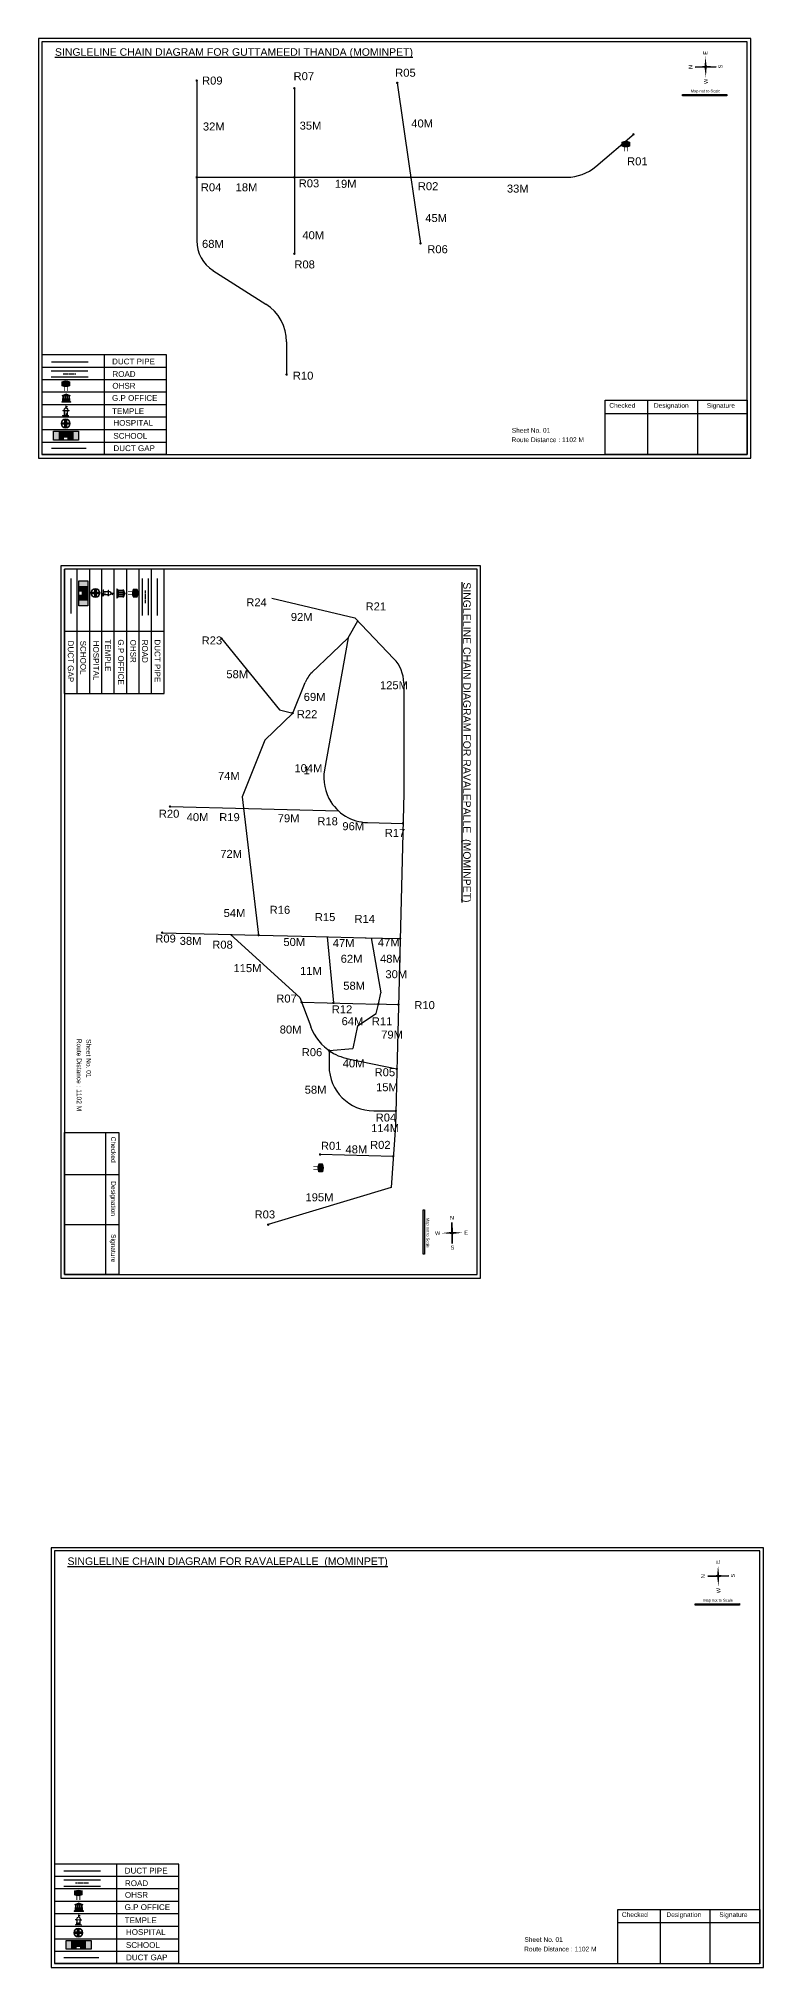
# Model space of a CAD drawing. Header units: inches. Extents: x -117 to 51867, y -12715 to 3423.
# Drawn here: x 15173 to 16079, y -12715 to -10304 of the extents above; entities that cross this region are included whole.
import ezdxf

# ---------------------------------------------------------------- set-up
doc = ezdxf.new("R2010")
doc.units = ezdxf.units.IN
doc.header["$MEASUREMENT"] = 0
doc.linetypes.add('DASHEDX2', pattern=[1.5, 1, -0.5])
for name, color, linetype in [('LANDMARK', 7, 'Continuous'), ('OHT', 7, 'Continuous'), ('pipe', 5, 'Continuous')]:
    doc.layers.add(name, color=color, linetype=linetype)
doc.styles.get("Standard").update_dxf_attribs({"font": 'arial.ttf'})

# ---------------------------------------------------------------- blocks, each defined once
blk = doc.blocks.new('OHT')
at = {"linetype": 'Continuous', "lineweight": 0, "true_color": 0x0ffffc}
blk.add_hatch(color=4, dxfattribs=at).paths.add_polyline_path([(0.01, 1), (0, 1, 0.101323), (-0.4, 0.92), (-0.4, 0.52, 0.194075), (0.4, 0.52), (0.4, 0.92, 0.097877)])
at = {"color": 4, "linetype": 'Continuous', "lineweight": 0, "true_color": 0x0ffffc, "flags": 128}
for points in [[(-0.4, 0.52), (-0.4, 0.92)], [(0.4, 0.52), (0.4, 0.92)]]:
    blk.add_lwpolyline(points, dxfattribs=at)
at = {"color": 4, "linetype": 'Continuous', "lineweight": 0, "true_color": 0x0ffffc, "const_width": 0.075, "flags": 128}
for points in [[(-0.15, 0), (-0.15, 0.48)], [(0.15, 0), (0.15, 0.47)]]:
    blk.add_lwpolyline(points, dxfattribs=at)
at = {"color": 4, "linetype": 'Continuous', "lineweight": 0, "true_color": 0x0ffffc}
for centre, radius, start, end in [((0.01, -0.02), 1.02, 67.3109, 113.4711), ((0, 1.51), 1.07, 247.7682, 291.7007)]:
    blk.add_arc(centre, radius, start, end, dxfattribs=at)
blk = doc.blocks.new('Government_Office')
at = {"linetype": 'Continuous', "lineweight": 0, "true_color": 0xff0000}
for points in [[(-0.5, 0.05), (0.5, 0.05), (0.5, 0), (-0.5, 0)], [(-0.45, 0.08), (-0.45, 0.12), (0.45, 0.12), (0.45, 0.08)], [(-0.4, 0.14), (-0.4, 0.18), (0.4, 0.18), (0.4, 0.14)]]:
    blk.add_hatch(color=1, dxfattribs=at).paths.add_polyline_path(points)
h = blk.add_hatch(color=1, dxfattribs=at)
h.paths.add_polyline_path([(0.44, 0.72), (0.45, 0.75), (0, 0.93), (-0.45, 0.75), (-0.44, 0.72)])
h.paths.add_polyline_path([(0.36, 0.75), (-0.36, 0.75), (0, 0.9)], flags=16)
h.paths.add_polyline_path([(0, 0.78, -1), (0, 0.87, -1)], flags=0)
h = blk.add_hatch(color=1, dxfattribs=at)
edge = h.paths.add_edge_path()
edge.add_line((-0.27, 0.2), (-0.3, 0.68))
edge.add_line((-0.3, 0.68), (-0.29, 0.68))
edge.add_arc((-0.28, 0.69), 0.0176, 225.304, 441.5659)
edge.add_line((-0.28, 0.7), (-0.39, 0.7))
edge.add_arc((-0.39, 0.69), 0.0176, 98.4341, 314.696)
edge.add_line((-0.38, 0.68), (-0.37, 0.68))
edge.add_line((-0.37, 0.68), (-0.4, 0.2))
edge.add_line((-0.4, 0.2), (-0.27, 0.2))
h = blk.add_hatch(color=1, dxfattribs=at)
edge = h.paths.add_edge_path()
edge.add_line((-0.05, 0.2), (-0.07, 0.68))
edge.add_line((-0.07, 0.68), (-0.07, 0.68))
edge.add_arc((-0.05, 0.69), 0.0176, 225.304, 441.5659)
edge.add_line((-0.05, 0.7), (-0.17, 0.7))
edge.add_arc((-0.17, 0.69), 0.0176, 98.4341, 314.696)
edge.add_line((-0.16, 0.68), (-0.15, 0.68))
edge.add_line((-0.15, 0.68), (-0.18, 0.2))
edge.add_line((-0.18, 0.2), (-0.05, 0.2))
h = blk.add_hatch(color=1, dxfattribs=at)
edge = h.paths.add_edge_path()
edge.add_arc((0, 0.83), 0.0467, 90, 270)
edge.add_arc((0, 0.83), 0.0467, 270, 450)
h = blk.add_hatch(color=1, dxfattribs=at)
edge = h.paths.add_edge_path()
edge.add_line((0.18, 0.2), (0.15, 0.68))
edge.add_line((0.15, 0.68), (0.16, 0.68))
edge.add_arc((0.17, 0.69), 0.0176, 225.304, 441.5659)
edge.add_line((0.17, 0.7), (0.05, 0.7))
edge.add_arc((0.05, 0.69), 0.0176, 98.4341, 314.696)
edge.add_line((0.07, 0.68), (0.07, 0.68))
edge.add_line((0.07, 0.68), (0.05, 0.2))
edge.add_line((0.05, 0.2), (0.18, 0.2))
h = blk.add_hatch(color=1, dxfattribs=at)
edge = h.paths.add_edge_path()
edge.add_line((0.4, 0.2), (0.37, 0.68))
edge.add_line((0.37, 0.68), (0.38, 0.68))
edge.add_arc((0.39, 0.69), 0.0176, 225.304, 441.5659)
edge.add_line((0.4, 0.7), (0.28, 0.7))
edge.add_arc((0.28, 0.69), 0.0176, 98.4341, 314.696)
edge.add_line((0.29, 0.68), (0.3, 0.68))
edge.add_line((0.3, 0.68), (0.27, 0.2))
edge.add_line((0.27, 0.2), (0.4, 0.2))
at = {"color": 1, "linetype": 'Continuous', "lineweight": 0, "true_color": 0xff0000, "flags": 128}
for points in [[(-0.5, 0.05), (0.5, 0.05), (0.5, 0), (-0.5, 0)], [(-0.45, 0.75), (-0.44, 0.72), (0.44, 0.72), (0.45, 0.75), (0, 0.93)], [(-0.45, 0.08), (-0.45, 0.12), (0.45, 0.12), (0.45, 0.08)], [(-0.4, 0.14), (-0.4, 0.18), (0.4, 0.18), (0.4, 0.14)], [(-0.36, 0.75), (0.36, 0.75), (0, 0.9)]]:
    blk.add_lwpolyline(points, close=True, dxfattribs=at)
for points in [[(-0.27, 0.2), (-0.3, 0.68), (-0.29, 0.68, 1.379694), (-0.28, 0.7), (-0.39, 0.7, 1.379694), (-0.38, 0.68), (-0.37, 0.68), (-0.4, 0.2)], [(-0.05, 0.2), (-0.07, 0.68), (-0.07, 0.68, 1.379694), (-0.05, 0.7), (-0.17, 0.7, 1.379694), (-0.16, 0.68), (-0.15, 0.68), (-0.18, 0.2)], [(0, 0.87, 1), (0, 0.78, 1)], [(0.18, 0.2), (0.15, 0.68), (0.16, 0.68, 1.379694), (0.17, 0.7), (0.05, 0.7, 1.379694), (0.07, 0.68), (0.07, 0.68), (0.05, 0.2)], [(0.4, 0.2), (0.37, 0.68), (0.38, 0.68, 1.379694), (0.4, 0.7), (0.28, 0.7, 1.379694), (0.29, 0.68), (0.3, 0.68), (0.27, 0.2)]]:
    blk.add_lwpolyline(points, format="xyb", close=True, dxfattribs=at)
blk = doc.blocks.new('Temple')
at = {"linetype": 'Continuous', "lineweight": 0, "true_color": 0xff0000}
h = blk.add_hatch(color=1, dxfattribs=at)
edge = h.paths.add_edge_path()
edge.add_line((0.17, 0.49), (0.22, 0.49))
edge.add_line((0.22, 0.49), (0.22, 0.5))
edge.add_line((0.22, 0.5), (0.31, 0.5))
edge.add_line((0.31, 0.5), (0.31, 0.53))
edge.add_line((0.31, 0.53), (0.26, 0.53))
edge.add_line((0.26, 0.53), (0.26, 0.54))
edge.add_line((0.26, 0.54), (0.2, 0.54))
edge.add_spline(control_points=[(0.2, 0.54), (0.2, 0.59), (0.19, 0.64), (0.14, 0.74), (0.09, 0.79), (0.03, 0.8), (0.02, 0.81), (0.01, 0.81)], knot_values=[4.712389, 4.712389, 4.712389, 4.712389, 5.278166, 5.278166, 6.117402, 6.117402, 6.223801, 6.223801, 6.223801, 6.223801], degree=3, periodic=0)
edge.add_line((0.01, 0.81), (0.01, 0.79))
edge.add_line((0.01, 0.79), (-0.01, 0.79))
edge.add_line((-0.01, 0.79), (-0.01, 0.81))
edge.add_spline(control_points=[(-0.01, 0.81), (-0.05, 0.8), (-0.1, 0.78), (-0.17, 0.7), (-0.2, 0.63), (-0.2, 0.55), (-0.2, 0.55), (-0.2, 0.54)], knot_values=[6.343965, 6.343965, 6.343965, 6.343965, 6.956638, 6.956638, 7.795874, 7.795874, 7.853982, 7.853982, 7.853982, 7.853982], degree=3, periodic=0)
edge.add_line((-0.2, 0.54), (-0.26, 0.54))
edge.add_line((-0.26, 0.54), (-0.26, 0.53))
edge.add_line((-0.26, 0.53), (-0.31, 0.53))
edge.add_line((-0.31, 0.53), (-0.31, 0.5))
edge.add_line((-0.31, 0.5), (-0.22, 0.5))
edge.add_line((-0.22, 0.5), (-0.22, 0.49))
edge.add_line((-0.22, 0.49), (-0.17, 0.49))
edge.add_line((-0.17, 0.49), (-0.17, 0.07))
edge.add_arc((-0.2, 0.07), 0.03, -90, 0, ccw=False)
edge.add_line((-0.2, 0.04), (-0.26, 0.04))
edge.add_line((-0.26, 0.04), (-0.26, 0.03))
edge.add_line((-0.26, 0.03), (-0.31, 0.03))
edge.add_line((-0.31, 0.03), (-0.31, 0))
edge.add_line((-0.31, 0), (0.31, 0))
edge.add_line((0.31, 0), (0.31, 0.03))
edge.add_line((0.31, 0.03), (0.26, 0.03))
edge.add_line((0.26, 0.03), (0.26, 0.04))
edge.add_line((0.26, 0.04), (0.2, 0.04))
edge.add_arc((0.2, 0.07), 0.03, 180, 270, ccw=False)
edge.add_line((0.17, 0.07), (0.17, 0.49))
h.paths.add_polyline_path([(0.12, 0.07, -0.414214), (0.1, 0.04), (0.05, 0.04), (0.05, 0.03), (-0.05, 0.03), (-0.05, 0.04), (-0.1, 0.04, -0.414214), (-0.12, 0.07), (-0.12, 0.5), (0.12, 0.5)], flags=16)
edge = h.paths.add_edge_path(flags=16)
edge.add_ellipse((0, 0.54), major_axis=(0, 0.242), ratio=0.722808, start_angle=270, end_angle=450, ccw=False)
edge.add_line((0.17, 0.54), (-0.17, 0.54))
h.paths.add_polyline_path([(0.01, 0.23), (0.01, 0.07), (-0.01, 0.07), (-0.01, 0.23)], flags=0)
at = {"linetype": 'Continuous', "lineweight": 0, "true_color": 0xe66000}
blk.add_hatch(color=32, dxfattribs=at).paths.add_polyline_path([(-0.01, 1), (0.15, 0.93), (0, 0.85)])
at = {"linetype": 'Continuous', "lineweight": 0, "true_color": 0xff0000}
h = blk.add_hatch(color=1, dxfattribs=at)
edge = h.paths.add_edge_path()
edge.add_line((0.01, 0.86), (0, 0.85))
edge.add_line((0, 0.85), (0, 0.93))
edge.add_line((0, 0.93), (-0.01, 0.93))
edge.add_line((-0.01, 0.93), (-0.01, 0.81))
edge.add_spline(control_points=[(-0.01, 0.81), (0, 0.81), (0, 0.81), (0.01, 0.81)], knot_values=[6.223801, 6.223801, 6.223801, 6.223801, 6.343965, 6.343965, 6.343965, 6.343965], degree=3, periodic=0)
edge.add_line((0.01, 0.81), (0.01, 0.86))
h = blk.add_hatch(color=1, dxfattribs=at)
edge = h.paths.add_edge_path()
edge.add_line((0.01, 0.79), (0.01, 0.81))
edge.add_spline(control_points=[(0.01, 0.81), (0, 0.81), (0, 0.81), (-0.01, 0.81)], knot_values=[6.223801, 6.223801, 6.223801, 6.223801, 6.343965, 6.343965, 6.343965, 6.343965], degree=3, periodic=0)
edge.add_line((-0.01, 0.81), (-0.01, 0.79))
edge.add_line((-0.01, 0.79), (0.01, 0.79))
at = {"color": 1, "linetype": 'Continuous', "lineweight": 0, "true_color": 0xff0000, "flags": 128}
blk.add_lwpolyline([(0.2, 0.54), (0.26, 0.54), (0.26, 0.53), (0.31, 0.53), (0.31, 0.5), (0.22, 0.5), (0.22, 0.49), (0.17, 0.49), (0.17, 0.07, 0.414214), (0.2, 0.04), (0.26, 0.04), (0.26, 0.03), (0.31, 0.03), (0.31, 0), (-0.31, 0), (-0.31, 0.03), (-0.26, 0.03), (-0.26, 0.04), (-0.2, 0.04, 0.414214), (-0.17, 0.07), (-0.17, 0.49), (-0.22, 0.49), (-0.22, 0.5), (-0.31, 0.5), (-0.31, 0.53), (-0.26, 0.53), (-0.26, 0.54), (-0.2, 0.54)], format="xyb", dxfattribs=at)
blk.add_lwpolyline([(-0.17, 0.54), (0.17, 0.54)], dxfattribs=at)
blk.add_lwpolyline([(0.12, 0.5), (0.12, 0.07, -0.414214), (0.1, 0.04), (0.05, 0.04), (0.05, 0.03), (-0.05, 0.03), (-0.05, 0.04), (-0.1, 0.04, -0.414214), (-0.12, 0.07), (-0.12, 0.5)], format="xyb", close=True, dxfattribs=at)
at = {"color": 32, "linetype": 'Continuous', "lineweight": 0, "true_color": 0xe66000, "flags": 128}
blk.add_lwpolyline([(-0.01, 1), (0.15, 0.93), (0, 0.85), (-0.01, 1)], dxfattribs=at)
at = {"color": 1, "linetype": 'Continuous', "lineweight": 0, "true_color": 0xff0000, "flags": 128}
for points in [[(0.01, 0.93), (-0.01, 0.93), (-0.01, 0.79), (0.01, 0.79)], [(0.01, 0.23), (-0.01, 0.23), (-0.01, 0.07), (0.01, 0.07)]]:
    blk.add_lwpolyline(points, close=True, dxfattribs=at)
at = {"color": 1, "linetype": 'Continuous', "lineweight": 0, "true_color": 0xff0000}
blk.add_ellipse((0, 0.54), major_axis=(0, 0.242), ratio=0.722808, start_param=4.712389, end_param=7.853982, dxfattribs=at)
blk.add_open_spline([(0.2, 0.54), (0.2, 0.59), (0.19, 0.64), (0.14, 0.74), (0.09, 0.79), (-0.02, 0.82), (-0.08, 0.79), (-0.17, 0.7), (-0.2, 0.63), (-0.2, 0.55), (-0.2, 0.55), (-0.2, 0.54)], degree=3, knots=[4.712389, 4.712389, 4.712389, 4.712389, 5.278166, 5.278166, 6.117402, 6.117402, 6.956638, 6.956638, 7.795874, 7.795874, 7.853982, 7.853982, 7.853982, 7.853982], dxfattribs=at)
blk = doc.blocks.new('*U64')
at = {"color": 0, "linetype": 'DASHEDX2', "transparency": 16777216}
blk.add_line((-8.2, 0), (8, 0), dxfattribs=at)
blk = doc.blocks.new('Hospital')
at = {"linetype": 'Continuous', "lineweight": 0, "true_color": 0x000000}
h = blk.add_hatch(color=18, dxfattribs=at)
h.paths.add_polyline_path([(-0.5, 0, 1), (0.5, 0, 1)])
h.paths.add_polyline_path([(0.45, 0, -1), (-0.45, 0, -1)], flags=16)
at = {"linetype": 'Continuous', "true_color": 0xff0000}
blk.add_hatch(color=1, dxfattribs=at).paths.add_polyline_path([(-0.39, 0.08), (-0.08, 0.08), (-0.08, 0.39), (0.08, 0.39), (0.08, 0.08), (0.39, 0.08), (0.39, -0.08), (0.08, -0.08), (0.08, -0.39), (-0.08, -0.39), (-0.08, -0.08), (-0.39, -0.08)])
at = {"color": 1, "linetype": 'Continuous', "true_color": 0xff0000, "flags": 128}
blk.add_lwpolyline([(-0.39, 0.08), (-0.08, 0.08), (-0.08, 0.39), (0.08, 0.39), (0.08, 0.08), (0.39, 0.08), (0.39, -0.08), (0.08, -0.08), (0.08, -0.39), (-0.08, -0.39), (-0.08, -0.08), (-0.39, -0.08)], close=True, dxfattribs=at)
at = {"color": 18, "linetype": 'Continuous', "lineweight": 0, "true_color": 0x000000}
for radius in [0.5, 0.446]:
    blk.add_circle((0, 0), radius, dxfattribs=at)
blk = doc.blocks.new('*U56')
at = {"color": 0, "linetype": 'DASHEDX2', "transparency": 16777216}
blk.add_line((0, 8.2), (0, -8), dxfattribs=at)
blk = doc.blocks.new('*U115')
at = {"color": 0, "linetype": 'DASHEDX2', "transparency": 16777216}
blk.add_line((-8.2, 0), (8, 0), dxfattribs=at)

msp = doc.modelspace()

# ---------------------------------------------------------------- hatches: boundary and pattern name
at = {"ltscale": 0.5}
h = msp.add_hatch(color=5, dxfattribs=at)
h.dxf.hatch_style = 1
h.paths.add_polyline_path([(15372.2, -10356.3, 1), (15369.1, -10356.3, 1)])
h = msp.add_hatch(color=5, dxfattribs=at)
h.dxf.hatch_style = 1
h.paths.add_polyline_path([(15494.2, -10365.9, 1), (15491.1, -10365.9, 1)])
h = msp.add_hatch(color=5, dxfattribs=at)
h.dxf.hatch_style = 1
h.paths.add_polyline_path([(15622.9, -10359.2, 1), (15619.7, -10359.2, 1)])
at = {"true_color": 0x0093dd}
h = msp.add_hatch(color=142, dxfattribs=at)
h.dxf.hatch_style = 1
h.paths.add_polyline_path([(15977.8, -10373.7), (15977.8, -10375.5), (16033.3, -10375.4), (16033.3, -10373.6)])
at = {"ltscale": 0.5}
h = msp.add_hatch(color=5, dxfattribs=at)
h.dxf.hatch_style = 1
h.paths.add_polyline_path([(15918, -10423.5, 1), (15914.9, -10423.5, 1)])
h = msp.add_hatch(color=5, dxfattribs=at)
h.dxf.hatch_style = 1
h.paths.add_polyline_path([(15372.2, -10477.2, 1), (15369.1, -10477.2, 1)])
h = msp.add_hatch(color=5, dxfattribs=at)
h.dxf.hatch_style = 1
h.paths.add_polyline_path([(15494.2, -10477.2, 1), (15491.1, -10477.2, 1)])
h = msp.add_hatch(color=5, dxfattribs=at)
h.dxf.hatch_style = 1
h.paths.add_polyline_path([(15639.9, -10477.2, 1), (15636.8, -10477.2, 1)])
h = msp.add_hatch(color=5, dxfattribs=at)
h.dxf.hatch_style = 1
h.paths.add_polyline_path([(15651.9, -10559.8, 1), (15648.8, -10559.8, 1)])
h = msp.add_hatch(color=5, dxfattribs=at)
h.dxf.hatch_style = 1
h.paths.add_polyline_path([(15494.2, -10572.8, 1), (15491.1, -10572.8, 1)])
h = msp.add_hatch(color=5, dxfattribs=at)
h.dxf.hatch_style = 1
h.paths.add_polyline_path([(15484.5, -10723.7, 1), (15481.4, -10723.7, 1)])
at = {"true_color": 0xc8c92d}
h = msp.add_hatch(color=52, dxfattribs=at)
h.dxf.hatch_style = 1
h.paths.add_polyline_path([(15198, -10794.6), (15191.8, -10794.6), (15191.8, -10805.7), (15198, -10805.7)])
h.paths.add_polyline_path([(15222.8, -10794.6), (15216.7, -10794.6), (15216.7, -10805.7), (15222.8, -10805.7)])
at = {"true_color": 0x293189}
h = msp.add_hatch(color=177, dxfattribs=at)
h.dxf.hatch_style = 1
h.paths.add_polyline_path([(15216.7, -10794.6), (15198, -10794.6), (15198, -10805.7), (15205, -10805.7), (15205, -10802.1), (15208.9, -10802.1), (15208.9, -10805.7), (15216.7, -10805.7)])
h.paths.add_polyline_path([(15200.7, -10797.1), (15199.3, -10797.1), (15199.3, -10795.8), (15200.7, -10795.8)], flags=16)
h.paths.add_polyline_path([(15213.5, -10797.1), (15213.5, -10795.8), (15214.9, -10795.8), (15214.9, -10797.1)], flags=16)
at = {"true_color": 0xc8c92d}
h = msp.add_hatch(color=52, dxfattribs=at)
h.dxf.hatch_style = 1
h.paths.add_polyline_path([(15234.4, -10987.8), (15234.4, -10981.7), (15223.3, -10981.7), (15223.3, -10987.8)])
h.paths.add_polyline_path([(15234.4, -11012.7), (15234.4, -11006.5), (15223.3, -11006.5), (15223.3, -11012.7)])
at = {"true_color": 0x293189}
h = msp.add_hatch(color=177, dxfattribs=at)
h.dxf.hatch_style = 1
h.paths.add_polyline_path([(15234.4, -11006.5), (15234.4, -10987.8), (15223.3, -10987.8), (15223.3, -10994.9), (15226.9, -10994.9), (15226.9, -10998.7), (15223.3, -10998.7), (15223.3, -11006.5)])
h.paths.add_polyline_path([(15231.9, -10990.5), (15231.9, -10989.1), (15233.2, -10989.1), (15233.2, -10990.5)], flags=16)
h.paths.add_polyline_path([(15231.9, -11003.4), (15233.2, -11003.4), (15233.2, -11004.8), (15231.9, -11004.8)], flags=16)
at = {"ltscale": 0.5}
h = msp.add_hatch(color=5, dxfattribs=at)
h.dxf.hatch_style = 1
h.paths.add_polyline_path([(15403.2, -11053.7, 1), (15400.1, -11053.7, 1)])
h = msp.add_hatch(color=5, dxfattribs=at)
h.dxf.hatch_style = 1
h.paths.add_polyline_path([(15492.1, -11146.8, 1), (15489, -11146.8, 1)])
h = msp.add_hatch(color=5, dxfattribs=at)
h.dxf.hatch_style = 1
h.paths.add_polyline_path([(15338.8, -11263.7, 1), (15335.7, -11263.7, 1)])
h = msp.add_hatch(color=5, dxfattribs=at)
h.dxf.hatch_style = 1
h.paths.add_polyline_path([(15629.9, -11284.7, 1), (15626.8, -11284.7, 1)])
h = msp.add_hatch(color=5, dxfattribs=at)
h.dxf.hatch_style = 1
h.paths.add_polyline_path([(15329, -11421.3, 1), (15325.9, -11421.3, 1)])
h = msp.add_hatch(color=5, dxfattribs=at)
h.dxf.hatch_style = 1
h.paths.add_polyline_path([(15449.5, -11424.3, 1), (15446.4, -11424.3, 1)])
h = msp.add_hatch(color=5, dxfattribs=at)
h.dxf.hatch_style = 1
h.paths.add_polyline_path([(15626.4, -11428.7, 1), (15623.3, -11428.7, 1)])
h = msp.add_hatch(color=5, dxfattribs=at)
h.dxf.hatch_style = 1
h.paths.add_polyline_path([(15503.2, -11508.1, 1), (15500.1, -11508.1, 1)])
h = msp.add_hatch(color=5, dxfattribs=at)
h.dxf.hatch_style = 1
h.paths.add_polyline_path([(15543, -11509.1, 1), (15539.9, -11509.1, 1)])
h = msp.add_hatch(color=5, dxfattribs=at)
h.dxf.hatch_style = 1
h.paths.add_polyline_path([(15599.2, -11510.5, 1), (15596.1, -11510.5, 1)])
h = msp.add_hatch(color=5, dxfattribs=at)
h.dxf.hatch_style = 1
h.paths.add_polyline_path([(15624.3, -11511.1, 1), (15621.2, -11511.1, 1)])
h = msp.add_hatch(color=5, dxfattribs=at)
h.dxf.hatch_style = 1
h.paths.add_polyline_path([(15537.6, -11568.6, 1), (15534.5, -11568.6, 1)])
h = msp.add_hatch(color=5, dxfattribs=at)
h.dxf.hatch_style = 1
h.paths.add_polyline_path([(15622.3, -11591.5, 1), (15619.2, -11591.5, 1)])
h = msp.add_hatch(color=5, dxfattribs=at)
h.dxf.hatch_style = 1
h.paths.add_polyline_path([(15621, -11644, 1), (15617.9, -11644, 1)])
h = msp.add_hatch(color=5, dxfattribs=at)
h.dxf.hatch_style = 1
h.paths.add_polyline_path([(15526.4, -11698.5, 1), (15523.3, -11698.5, 1)])
h = msp.add_hatch(color=5, dxfattribs=at)
h.dxf.hatch_style = 1
h.paths.add_polyline_path([(15617.8, -11700.9, 1), (15614.7, -11700.9, 1)])
h = msp.add_hatch(color=5, dxfattribs=at)
h.dxf.hatch_style = 1
h.paths.add_polyline_path([(15461.5, -11786.2, 1), (15458.4, -11786.2, 1)])
at = {"true_color": 0x0093dd}
h = msp.add_hatch(color=142, dxfattribs=at)
h.dxf.hatch_style = 1
h.paths.add_polyline_path([(15655.3, -11767.7), (15653.5, -11767.7), (15653.6, -11823.2), (15655.5, -11823.2)])
h = msp.add_hatch(color=142, dxfattribs=at)
h.dxf.hatch_style = 1
h.paths.add_polyline_path([(15993.5, -12259.9), (15993.5, -12261.7), (16049, -12261.6), (16049, -12259.8)])
at = {"true_color": 0xc8c92d}
h = msp.add_hatch(color=52, dxfattribs=at)
h.dxf.hatch_style = 1
h.paths.add_polyline_path([(15213.7, -12680.8), (15207.5, -12680.8), (15207.5, -12691.9), (15213.7, -12691.9)])
h.paths.add_polyline_path([(15238.6, -12680.8), (15232.4, -12680.8), (15232.4, -12691.9), (15238.6, -12691.9)])
at = {"true_color": 0x293189}
h = msp.add_hatch(color=177, dxfattribs=at)
h.dxf.hatch_style = 1
h.paths.add_polyline_path([(15232.4, -12680.8), (15213.7, -12680.8), (15213.7, -12691.9), (15220.7, -12691.9), (15220.7, -12688.3), (15224.6, -12688.3), (15224.6, -12691.9), (15232.4, -12691.9)])
h.paths.add_polyline_path([(15216.4, -12683.3), (15215, -12683.3), (15215, -12682), (15216.4, -12682)], flags=16)
h.paths.add_polyline_path([(15229.3, -12683.3), (15229.3, -12682), (15230.6, -12682), (15230.6, -12683.3)], flags=16)

# ---------------------------------------------------------------- linework, layer by layer
for p, q in [((16019.9, -10339), (15993.6, -10339.5)), ((15993.6, -10339.5), (16019.9, -10339)), ((16019.9, -10339), (15993.6, -10339.5)), ((16006.7, -10339.2), (16019.9, -10339)), ((15177.1, -10699.2), (15177.1, -10822.4)), ((15254.9, -10699.2), (15254.9, -10823.6)), ((15332.7, -10714.7), (15177.1, -10714.7)), ((15188.8, -10719), (15234.7, -10719)), ((15188.8, -10726.6), (15234.9, -10726.6)), ((15332.7, -10730.3), (15177.1, -10730.3)), ((15332.7, -10745.9), (15177.1, -10745.9)), ((15332.7, -10761.4), (15177.1, -10761.4)), ((15332.7, -10777), (15177.1, -10777)), ((15177.1, -10792.5), (15332.7, -10792.5)), ((15177.1, -10808.1), (15332.7, -10808.1)), ((15177.1, -10822.4), (15177.1, -10823.6)), ((15177.1, -10822.6), (15177.1, -10823.6)), ((15332.7, -10823.6), (15177.1, -10823.6)), ((15205.4, -11122.5), (15205.4, -10967)), ((15206.6, -10967), (15205.4, -10967)), ((15206.4, -10967), (15205.4, -10967)), ((15329.8, -10967), (15206.6, -10967)), ((15221, -10967), (15221, -11122.5)), ((15236.5, -10967), (15236.5, -11122.5)), ((15252.1, -11122.5), (15252.1, -10967)), ((15267.6, -11122.5), (15267.6, -10967)), ((15283.2, -11122.5), (15283.2, -10967)), ((15298.7, -11122.5), (15298.7, -10967)), ((15314.3, -11122.5), (15314.3, -10967)), ((15302.5, -10978.7), (15302.5, -11024.8)), ((15310, -10978.7), (15310, -11024.5)), ((15329.8, -11044.8), (15205.4, -11044.8)), ((15616.3, -11700.9), (15616.3, -11700.9)), ((15690, -11809.7), (15689.6, -11783.4)), ((15689.6, -11783.4), (15690, -11809.7)), ((15690, -11809.7), (15689.6, -11783.4)), ((15689.8, -11796.6), (15690, -11809.7)), ((16035.6, -12225.2), (16009.3, -12225.7)), ((16009.3, -12225.7), (16035.6, -12225.2)), ((16035.6, -12225.2), (16009.3, -12225.7)), ((16022.5, -12225.4), (16035.6, -12225.2)), ((15192.9, -12585.4), (15192.9, -12708.6)), ((15348.4, -12601), (15192.9, -12601)), ((15204.5, -12605.2), (15250.4, -12605.2)), ((15270.6, -12585.4), (15270.6, -12709.8)), ((15348.4, -12616.5), (15192.9, -12616.5)), ((15348.4, -12632.1), (15192.9, -12632.1)), ((15204.5, -12612.8), (15250.6, -12612.8)), ((15348.4, -12647.6), (15192.9, -12647.6)), ((15348.4, -12663.2), (15192.9, -12663.2)), ((15192.9, -12678.7), (15348.4, -12678.7)), ((15192.9, -12694.3), (15348.4, -12694.3)), ((15192.9, -12708.6), (15192.9, -12709.8)), ((15192.9, -12708.9), (15192.9, -12709.8)), ((15348.4, -12709.8), (15192.9, -12709.8))]:
    msp.add_line(p, q)
at = {"color": 1}
for p, q in [((15993.6, -10339.5), (16006.7, -10339.2)), ((15689.6, -11783.4), (15689.8, -11796.6)), ((16009.3, -12225.7), (16022.4, -12225.4))]:
    msp.add_line(p, q, dxfattribs=at)
at = {"color": 242, "true_color": 0xcd2027}
for p, q in [((15881.2, -10772.2), (16058.5, -10772.2)), ((15934.2, -10755.8), (15934.2, -10823.7)), ((15996.4, -10755.8), (15996.4, -10823.7)), ((15256.8, -11671.1), (15256.8, -11848.3)), ((15273.3, -11724.1), (15205.4, -11724.1)), ((15273.3, -11786.3), (15205.4, -11786.3)), ((15949.9, -12642), (15949.9, -12709.9)), ((16012.1, -12642), (16012.1, -12709.9)), ((15897, -12658.4), (16074.2, -12658.4))]:
    msp.add_line(p, q, dxfattribs=at)
for points in [[(15173, -10303.8), (15173, -10828.3), (16063.2, -10828.3), (16063.2, -10303.8)], [(15177.1, -10307.8), (15177.1, -10823.6), (16058.5, -10823.6), (16058.5, -10307.8)], [(15222.9, -10794.6), (15222.9, -10805.7), (15191.8, -10805.7), (15191.8, -10794.6)], [(15200.7, -10795.8), (15200.7, -10797.1), (15199.3, -10797.1), (15199.3, -10795.8)], [(15213.5, -10797.1), (15213.5, -10795.8), (15214.9, -10795.8), (15214.9, -10797.1)], [(15725.2, -10962.9), (15200.7, -10962.9), (15200.7, -11853), (15725.2, -11853)], [(15721.2, -10967), (15205.4, -10967), (15205.4, -11848.3), (15721.2, -11848.3)], [(15234.4, -11012.8), (15223.3, -11012.8), (15223.3, -10981.7), (15234.4, -10981.7)], [(15233.2, -10990.5), (15231.9, -10990.5), (15231.9, -10989.1), (15233.2, -10989.1)], [(15231.9, -11003.4), (15233.2, -11003.4), (15233.2, -11004.8), (15231.9, -11004.8)], [(15188.7, -12190), (15188.7, -12714.5), (16078.9, -12714.5), (16078.9, -12190)], [(15192.9, -12194), (15192.9, -12709.8), (16074.2, -12709.8), (16074.2, -12194)], [(15238.6, -12680.8), (15238.6, -12691.9), (15207.5, -12691.9), (15207.5, -12680.8)], [(15216.4, -12682), (15216.4, -12683.3), (15215, -12683.3), (15215, -12682)], [(15229.3, -12683.3), (15229.3, -12682), (15230.6, -12682), (15230.6, -12683.3)]]:
    msp.add_lwpolyline(points, close=True)
at = {"color": 142, "true_color": 0x0093dd}
for points in [[(16033.3, -10375.4), (15977.8, -10375.5), (15977.8, -10373.7), (16033.3, -10373.6), (16033.3, -10375.4)], [(15653.6, -11823.2), (15653.5, -11767.7), (15655.3, -11767.7), (15655.5, -11823.2), (15653.6, -11823.2)], [(16049, -12261.6), (15993.5, -12261.7), (15993.5, -12259.9), (16049, -12259.8), (16049, -12261.6)]]:
    msp.add_lwpolyline(points, dxfattribs=at)
for points in [[(15332.7, -10823.6), (15332.7, -10699.2), (15177.1, -10699.2)], [(15203.7, -10805.7), (15203.7, -10801.6), (15210.2, -10801.6), (15210.2, -10805.7)], [(15205.4, -11122.5), (15329.8, -11122.5), (15329.8, -10967)], [(15223.3, -10993.5), (15227.4, -10993.5), (15227.4, -11000), (15223.3, -11000)], [(15348.4, -12709.8), (15348.4, -12585.4), (15192.9, -12585.4)], [(15219.4, -12691.9), (15219.4, -12687.8), (15225.9, -12687.8), (15225.9, -12691.9)]]:
    msp.add_lwpolyline(points)
at = {"color": 242, "true_color": 0xcd2027}
for points in [[(16058.5, -10823.7), (15881.2, -10823.7), (15881.2, -10755.8), (16058.5, -10755.8)], [(15205.4, -11848.3), (15205.4, -11671.1), (15273.3, -11671.1), (15273.3, -11848.3)], [(16074.2, -12709.9), (15897, -12709.9), (15897, -12642), (16074.2, -12642)]]:
    msp.add_lwpolyline(points, close=True, dxfattribs=at)
at = {"color": 1}
for points in [[(16006.8, -10340.5), (16006.7, -10337.7), (15993.6, -10339.5)], [(16006.8, -10340.5), (16006.7, -10337.7), (15993.6, -10339.5)], [(15688.5, -11796.6), (15691.3, -11796.6), (15689.6, -11783.4)], [(15688.5, -11796.6), (15691.3, -11796.6), (15689.6, -11783.4)], [(16022.5, -12226.7), (16022.4, -12223.9), (16009.3, -12225.7)], [(16022.5, -12226.7), (16022.4, -12223.9), (16009.3, -12225.7)]]:
    msp.add_solid(points, dxfattribs=at)
for points in [[(16008, -10339.2), (16005.2, -10339.2), (16006.5, -10326.1)], [(16008, -10339.2), (16005.2, -10339.2), (16006.5, -10326.1)], [(16008, -10339.2), (16005.2, -10339.2), (16006.9, -10352.4)], [(16008, -10339.2), (16005.2, -10339.2), (16006.9, -10352.4)], [(16006.8, -10340.5), (16006.7, -10337.7), (16019.9, -10339)], [(16006.8, -10340.5), (16006.7, -10337.7), (16019.9, -10339)], [(15689.8, -11797.9), (15689.8, -11795.1), (15676.7, -11796.8)], [(15689.8, -11797.9), (15689.8, -11795.1), (15676.7, -11796.8)], [(15688.5, -11796.6), (15691.3, -11796.6), (15690, -11809.7)], [(15688.5, -11796.6), (15691.3, -11796.6), (15690, -11809.7)], [(15689.8, -11797.9), (15689.8, -11795.1), (15703, -11796.3)], [(15689.8, -11797.9), (15689.8, -11795.1), (15703, -11796.3)], [(16023.7, -12225.4), (16020.9, -12225.4), (16022.2, -12212.3)], [(16023.7, -12225.4), (16020.9, -12225.4), (16022.2, -12212.3)], [(16023.7, -12225.4), (16020.9, -12225.4), (16022.7, -12238.6)], [(16023.7, -12225.4), (16020.9, -12225.4), (16022.7, -12238.6)], [(16022.5, -12226.7), (16022.4, -12223.9), (16035.6, -12225.2)], [(16022.5, -12226.7), (16022.4, -12223.9), (16035.6, -12225.2)]]:
    msp.add_solid(points)
at = {"layer": 'OHT', "color": 5}
for p, q in [((15189, -10707.7), (15234.9, -10707.7)), ((15321.4, -10978.8), (15321.4, -11024.7)), ((15204.7, -12593.9), (15250.6, -12593.9))]:
    msp.add_line(p, q, dxfattribs=at)
at = {"layer": 'OHT', "color": 1}
for p, q in [((15189, -10815.8), (15232.6, -10815.8)), ((15213.2, -10978.8), (15213.2, -11022.4)), ((15204.7, -12702.1), (15248.3, -12702.1))]:
    msp.add_line(p, q, dxfattribs=at)
at = {"layer": 'pipe'}
for p, q in [((15370.7, -10356.3), (15370.7, -10463.2)), ((15492.7, -10365.9), (15492.7, -10463.2)), ((15621.3, -10359.2), (15636.3, -10463.2)), ((15869.5, -10463.7), (15917.3, -10422.8)), ((15370.7, -10463.2), (15370.7, -10556.5)), ((15370.7, -10477.2), (15478.7, -10477.2)), ((15478.7, -10477.2), (15624.2, -10477.2)), ((15492.7, -10463.2), (15492.7, -10572.8)), ((15624.2, -10477.2), (15833.1, -10477.1)), ((15636.3, -10463.2), (15650.3, -10559.8)), ((15391, -10593.6), (15457.1, -10635.7)), ((15483, -10682.9), (15483, -10723.7)), ((15464.4, -11003.1), (15568.4, -11027.8)), ((15560, -11052.7), (15571.9, -11031.5)), ((15568.4, -11027.8), (15617.1, -11078.9)), ((15401.7, -11053.7), (15474.3, -11142.8)), ((15560, -11052.7), (15530.4, -11217.7)), ((15560, -11052.7), (15539.9, -11071.9)), ((15539.9, -11071.9), (15514.7, -11095.9)), ((15490.6, -11146.8), (15506.1, -11108.6)), ((15629.3, -11109.2), (15629.3, -11246.9)), ((15455.9, -11180.5), (15490.6, -11146.8)), ((15474.3, -11142.8), (15490.6, -11146.8)), ((15455.9, -11180.5), (15427.6, -11251.3)), ((15427.6, -11251.3), (15447.9, -11424.3)), ((15629.3, -11246.9), (15623.1, -11497.1)), ((15337.3, -11263.7), (15435.4, -11266.1)), ((15435.4, -11266.1), (15547.7, -11268.9)), ((15584.1, -11283.6), (15628.4, -11284.7)), ((15327.5, -11421.3), (15415, -11423.5)), ((15412.7, -11423.5), (15519.7, -11426.1)), ((15412.7, -11423.5), (15499.6, -11502.4)), ((15519.7, -11426.1), (15582.5, -11427.7)), ((15533.8, -11426.5), (15541.4, -11509.1)), ((15581.3, -11427.6), (15624.8, -11428.7)), ((15588.6, -11427.8), (15600.6, -11496.4)), ((15597.7, -11510.5), (15600.6, -11496.4)), ((15623.1, -11497.1), (15621.1, -11578.4)), ((15499.6, -11502.4), (15513.1, -11538.7)), ((15501.7, -11508.1), (15597.7, -11510.5)), ((15571.6, -11537.9), (15594.8, -11522.4)), ((15592.7, -11510.4), (15622.8, -11511.1)), ((15594.8, -11522.4), (15597.7, -11510.5)), ((15571.6, -11537.9), (15565.8, -11565.9)), ((15536.1, -11568.6), (15565.8, -11565.9)), ((15536.1, -11568.6), (15536.1, -11588)), ((15560.1, -11579), (15620.8, -11591.5)), ((15621.1, -11577.3), (15619.8, -11629.9)), ((15619.8, -11630), (15619, -11662.6)), ((15592.1, -11644), (15619.5, -11644)), ((15619, -11662.3), (15613.5, -11739.6)), ((15616.3, -11700.9), (15524.9, -11698.5)), ((15613.5, -11739.6), (15459.9, -11786.2))]:
    msp.add_line(p, q, dxfattribs=at)
for centre, radius, start, end in [((15833.1, -10421.1), 56, 270.0077, 310.5344), ((15414.7, -10556.5), 44, 180, 237.5023), ((15427, -10682.9), 56, 0, 57.5023), ((15585.3, -11109.2), 44, 0, 43.67), ((15539.6, -11122), 36, 133.67, 158.2356), ((15585.5, -11227.6), 56, 169.8452, 212.9875), ((15585.5, -11227.6), 56, 208.8806, 268.5819), ((15573, -11516.3), 64, 200.4392, 237.7406), ((15573, -11516.3), 64, 234.7276, 258.3371), ((15592.1, -11588), 56, 180, 270)]:
    msp.add_arc(centre, radius, start, end, dxfattribs=at)

# ---------------------------------------------------------------- block references
at = {"linetype": 'DASHEDX2'}
for name, p in [('*U64', (15211.8, -10722.8)), ('*U56', (15306.2, -11001.7)), ('*U115', (15227.5, -12609))]:
    msp.add_blockref(name, p, dxfattribs=at)
at = {"layer": 'LANDMARK'}
for name, p, xscale, yscale, zscale in [('Government_Office', (15207.6, -10758.3), 11.32114773247135, 11.32114773247135, 11.32114773247135), ('Hospital', (15206.9, -10784.9), 11.41772014427468, 11.41772014427468, 11.41772014427468), ('Government_Office', (15223.3, -12644.5), 11.32114773247135, 11.32114773247135, 11.32114773247135), ('Hospital', (15222.6, -12671.1), 11.41772014427468, 11.41772014427468, 11.41772014427468)]:
    msp.add_blockref(name, p, dxfattribs=dict(at, xscale=xscale, yscale=yscale, zscale=zscale))
for name, p, xscale, yscale, zscale, rotation in [('Temple', (15207, -10775.4), 12.62452535729322, 12.62452535729322, 12.62452535729322, 358.3713438591284), ('Hospital', (15244.1, -10996.7), 11.41772014427468, 11.41772014427468, 11.41772014427468, 270), ('Government_Office', (15270.8, -10997.4), 11.32114773247135, 11.32114773247135, 11.32114773247135, 270), ('Temple', (15253.6, -10996.8), 12.62452535729322, 12.62452535729322, 12.62452535729322, 268.3713438591284), ('Temple', (15222.7, -12661.6), 12.62452535729322, 12.62452535729322, 12.62452535729322, 358.3713438591284)]:
    msp.add_blockref(name, p, dxfattribs=dict(at, xscale=xscale, yscale=yscale, zscale=zscale, rotation=rotation))
at = {"layer": 'OHT', "xscale": 12.45189723782068, "yscale": 12.45189723782068, "zscale": 12.45189723782068}
for p in [(15906.9, -10444.8), (15207, -10744.2), (15222.7, -12630.4)]:
    msp.add_blockref('OHT', p, dxfattribs=at)
at = {"layer": 'OHT', "xscale": 12.45189723782068, "yscale": 12.45189723782068, "zscale": 12.45189723782068, "rotation": 270}
for p in [(15284.9, -10996.8), (15516.6, -11715.1)]:
    msp.add_blockref('OHT', p, dxfattribs=at)

# ---------------------------------------------------------------- texts
at = {"color": 242, "true_color": 0xcd2027}
for s, p in [('%%USINGLELINE CHAIN DIAGRAM FOR GUTTAMEEDI THANDA (MOMINPET)', (15193.5, -10325.3)), ('%%USINGLELINE CHAIN DIAGRAM FOR RAVALEPALLE  (MOMINPET)', (15209.2, -12211.5))]:
    msp.add_text(s, height=9.375, dxfattribs=at).set_placement(p)
for s, height, p in [('R05', 10, (15618.7, -10351.5)), ('R09', 10, (15377.3, -10361.3)), ('R07', 10, (15491.7, -10355.8)), ('Map not to Scale', 3.542, (15988, -10371.2)), ('32M', 10, (15378.4, -10418.7)), ('35M', 10, (15499.3, -10417.6)), ('40M', 10, (15638.8, -10414.9)), ('R01', 10, (15908.5, -10462.2)), ('R04', 10, (15375.8, -10494.7)), ('18M', 10, (15419.3, -10494.7)), ('R03', 10, (15498.1, -10489.7)), ('19M', 10, (15543.2, -10490.3)), ('R02', 10, (15647, -10493.3)), ('33M', 10, (15758.3, -10496.3)), ('45M', 10, (15656.3, -10533.1)), ('68M', 10, (15377.3, -10565.4)), ('40M', 10, (15502.7, -10554.6)), ('R08', 10, (15492.7, -10591.1)), ('R06', 10, (15658.8, -10572.1)), ('DUCT PIPE', 7.18, (15264.9, -10711)), ('ROAD ', 7.18, (15265.3, -10726.6)), ('R10', 10, (15490.8, -10730.1)), ('G.P OFFICE', 7.18, (15264.8, -10756.6)), ('OHSR', 7.18, (15265.2, -10741.3)), ('TEMPLE', 7.18, (15264.8, -10773)), ('Checked', 5.89, (15886.3, -10765.3)), ('Designation', 5.886, (15942, -10765.3)), ('Signature', 5.89, (16008.1, -10765.3)), ('SCHOOL', 7.18, (15266.5, -10803.9)), ('HOSPITAL', 7.18, (15266.5, -10787.7)), ('Sheet No. 01', 5.886, (15764.4, -10796.4)), ('DUCT GAP', 7.18, (15266.6, -10819.4)), ('Route Distance : 1102 M', 5.886, (15764.1, -10808.2)), ('R24', 10, (15432.6, -11013.4)), ('R21', 10, (15581.7, -11018.5)), ('92M', 10, (15488.3, -11031.7)), ('R23', 10, (15376.8, -11061)), ('58M', 10, (15407.7, -11103.2)), ('125M', 10, (15599.7, -11117)), ('69M', 10, (15504.4, -11131.6)), ('R22', 10, (15495.8, -11153.2)), ('74M', 10, (15397.2, -11230.4)), ('104M', 10, (15492.8, -11220.7)), ('1', 10, (15504.2, -11223.2)), ('R20', 10, (15323.3, -11277.6)), ('40M', 10, (15358.1, -11281.9)), ('R19', 10, (15398.8, -11281.9)), ('79M', 10, (15471.9, -11283.3)), ('R18', 10, (15521.4, -11287)), ('96M', 10, (15552.7, -11293.2)), ('R17', 10, (15605.6, -11301.5)), ('72M', 10, (15400.1, -11327.8)), ('54M', 10, (15404.3, -11401.7)), ('R16', 10, (15461.8, -11397.7)), ('R15', 10, (15518.3, -11406.8)), ('R14', 10, (15567.8, -11409)), ('R09', 10, (15318.9, -11433.6)), ('38M', 10, (15349.4, -11436.5)), ('R08', 10, (15390.1, -11441.3)), ('50M', 10, (15479, -11437.9)), ('47M', 10, (15540.7, -11439.2)), ('62M', 10, (15550.6, -11458.9)), ('47M', 10, (15597.1, -11438.4)), ('48M', 10, (15599.7, -11458.9)), ('115M', 10, (15416.6, -11470.6)), ('11M', 10, (15499.8, -11474)), ('30M', 10, (15606.5, -11478.2)), ('R07', 10, (15470.1, -11508.6)), ('58M', 10, (15553.8, -11492.6)), ('R12', 10, (15539.4, -11522.1)), ('R10', 10, (15642.6, -11516.8)), ('80M', 10, (15474.4, -11547.3)), ('64M', 10, (15551.7, -11536.9)), ('R11', 10, (15589.5, -11537.1)), ('79M', 10, (15601.2, -11553.7)), ('R06', 10, (15501.9, -11575.6)), ('40M', 10, (15553.1, -11589.6)), ('R05', 10, (15593, -11600.7)), ('58M', 10, (15505.6, -11622.5)), ('15M', 10, (15594.8, -11619.4)), ('114M', 10, (15588.6, -11670.6)), ('R04', 10, (15594.3, -11657.3)), ('R01', 10, (15525.9, -11692.6)), ('48M', 10, (15556.6, -11697.1)), ('R02', 10, (15587.3, -11691.5)), ('195M', 10, (15506.6, -11757)), ('R03', 10, (15443, -11778.4)), ('Map not to Scale', 3.542, (16003.7, -12257.4)), ('DUCT PIPE', 7.18, (15280.7, -12597.2)), ('ROAD ', 7.18, (15281, -12612.9)), ('OHSR', 7.18, (15280.9, -12627.5)), ('TEMPLE', 7.18, (15280.6, -12659.2)), ('G.P OFFICE', 7.18, (15280.6, -12642.8)), ('Checked', 5.89, (15902, -12651.5)), ('Designation', 5.886, (15957.7, -12651.5)), ('Signature', 5.89, (16023.8, -12651.5)), ('HOSPITAL', 7.18, (15282.2, -12673.9)), ('Sheet No. 01', 5.886, (15780.2, -12682.6)), ('SCHOOL', 7.18, (15282.2, -12690.1)), ('DUCT GAP', 7.18, (15282.3, -12705.6)), ('Route Distance : 1102 M', 5.886, (15779.8, -12694.5))]:
    msp.add_text(s, height=height).set_placement(p)
for s, height, rotation, p in [('N', 4.95, 91.0063, (15990.3, -10341.8)), ('E', 4.95, 91.0063, (16008.9, -10323.9)), ('S', 4.95, 91.0063, (16027.6, -10341)), ('W', 4.95, 91.0063, (16009.5, -10360.5)), ('DUCT GAP', 7.18, 270, (15209.6, -11056.4)), ('SCHOOL', 7.18, 270, (15225.2, -11056.3)), ('HOSPITAL', 7.18, 270, (15241.3, -11056.4)), ('TEMPLE', 7.18, 270, (15256, -11054.7)), ('G.P OFFICE', 7.18, 270, (15272.4, -11054.7)), ('OHSR', 7.18, 270, (15287.7, -11055)), ('ROAD ', 7.18, 270, (15302.4, -11055.1)), ('DUCT PIPE', 7.18, 270, (15318, -11054.8)), ('Route Distance : 1102 M', 5.886, 270, (15220.8, -11553.9)), ('Sheet No. 01', 5.886, 270, (15232.7, -11554.3)), ('Checked', 5.89, 270, (15263.7, -11676.2)), ('Designation', 5.886, 270, (15263.7, -11731.9)), ('Map not to Scale', 3.542, 270, (15657.8, -11777.8)), ('N', 4.95, 1.0063, (15687.3, -11780.2)), ('Signature', 5.89, 270, (15263.7, -11798)), ('W', 4.95, 1.0063, (15668.5, -11799.4)), ('S', 4.95, 1.0063, (15688, -11817.4)), ('E', 4.95, 1.0063, (15705.1, -11798.7)), ('E', 4.95, 91.0063, (16024.6, -12210.1)), ('N', 4.95, 91.0063, (16006, -12228)), ('W', 4.95, 91.0063, (16025.3, -12246.7)), ('S', 4.95, 91.0063, (16043.3, -12227.2))]:
    msp.add_text(s, height=height, rotation=rotation).set_placement(p)
msp.add_text('%%USINGLELINE CHAIN DIAGRAM FOR RAVALEPALLE  (MOMINPET)', height=9.375, rotation=270, dxfattribs=at).set_placement((15703.7, -10983.4))

doc.saveas('drawing.dxf')
